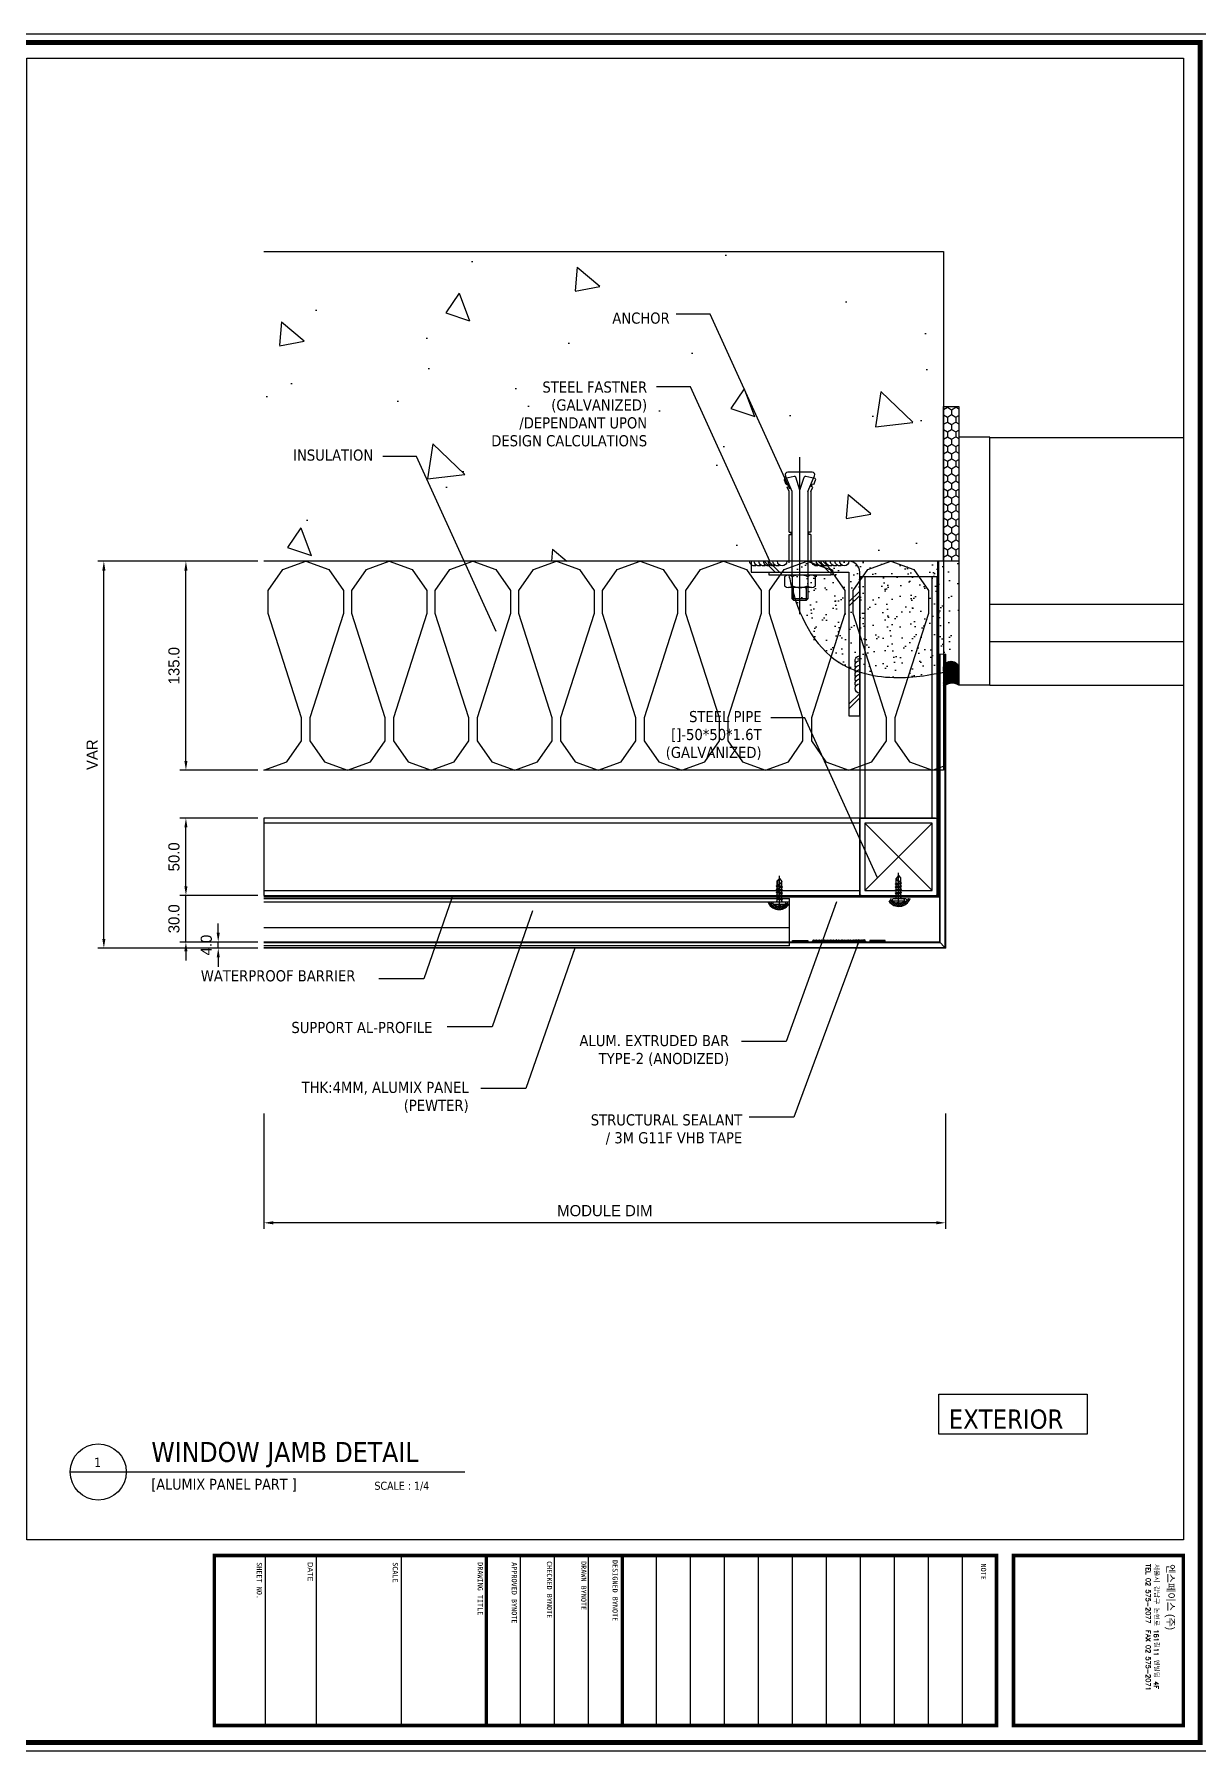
# Model space of a CAD drawing. Header units: millimetres. Extents: x 7297 to 60227, y -7497 to 19324.
# Drawn here: x 16033 to 16785, y 2468 to 3577 of the extents above; entities that cross this region are included whole.
import ezdxf

# ---------------------------------------------------------------- set-up
doc = ezdxf.new("R2010")
doc.units = ezdxf.units.MM
doc.linetypes.add('HIDDEN', pattern=[0.375, 0.25, -0.125])
for name, color, linetype in [('NS_AL_MOLD', 7, 'Continuous'), ('NS_BRACKET_NUTS', 1, 'Continuous'), ('NS_CAULKING', 8, 'Continuous'), ('NS_COL_CYAN', 4, 'Continuous'), ('NS_COL_L-GREY', 8, 'Continuous'), ('NS_COL_RED', 1, 'Continuous'), ('NS_COL_WHITE', 7, 'Continuous'), ('NS_CON', 8, 'Continuous'), ('NS_CON_LINE', 2, 'Continuous'), ('NS_DIM', 1, 'Continuous'), ('NS_FORM', 7, 'Continuous'), ('NS_FRAME', 253, 'Continuous'), ('NS_GASKET_3M', 150, 'Continuous'), ('NS_INSUL', 8, 'Continuous'), ('NS_PIPE_FRAME', 2, 'Continuous'), ('NS_RIVET_SCREW', 1, 'Continuous'), ('NS_TEXT', 2, 'Continuous'), ('NS_WATERPROOF', 150, 'Continuous'), ('NS_WELD', 1, 'Continuous')]:
    doc.layers.add(name, color=color, linetype=linetype)
doc.layers.add('NS_AL_PANEL', color=32, linetype='Continuous', lineweight=9)
doc.styles.add('Expo M', font='Expo M.ttf')
doc.styles.add('HGTXT', font='romans.shx', dxfattribs={"bigfont": 'whgtxt.shx'})
doc.dimstyles.new('DS2', dxfattribs={"dimscale": 2, "dimtxt": 1.8, "dimasz": 1.5, "dimexe": 1, "dimexo": 1, "dimgap": 0.5, "dimtad": 1, "dimtoh": 1, "dimdec": 1, "dimzin": 1, "dimdsep": 46, "dimtxsty": 'Expo M', "dimcen": 2, "dimadec": 1, "dimazin": 0, "dimtfac": 1, "dimtdec": 4, "dimtix": 1, "dimtmove": 1, "dimatfit": 3, "dimfxl": 1, "dimtolj": 1, "dimtzin": 1, "dimarcsym": 0})
doc.dimstyles.new('N-SPACE', dxfattribs={"dimscale": 4, "dimtxt": 1.8, "dimasz": 1.5, "dimexe": 1, "dimexo": 1, "dimgap": 1, "dimtad": 1, "dimtoh": 1, "dimdec": 1, "dimzin": 1, "dimdsep": 46, "dimtxsty": 'Expo M', "dimcen": 2, "dimclrd": 1, "dimclre": 1, "dimclrt": 2, "dimadec": 1, "dimazin": 0, "dimtfac": 1, "dimtdec": 1, "dimtix": 1, "dimtmove": 1, "dimatfit": 3, "dimfxl": 1, "dimtolj": 1, "dimtzin": 1, "dimarcsym": 0})

# ---------------------------------------------------------------- blocks, each defined once
blk = doc.blocks.new('FRAME')
blk.add_lwpolyline([(159676, 94666.8), (159696, 94666.8), (159696, 94506.8), (159676, 94506.8), (159676, 94666.8)])
blk = doc.blocks.new('n-mid-bar')
blk.add_line((889.3, 1849.8), (885.3, 1849.8))
blk = doc.blocks.new('A$C0843732F')
for centre, start in [((0, -3), 90), ((0, -6), 150), ((0, -9), 150), ((0, -12), 150), ((0, -15), 150), ((0, -18), 150), ((0, -21), 150)]:
    blk.add_arc(centre, 3, start, 270)
blk = doc.blocks.new('set anchor')
for p, q in [((0, -27.2), (0, 74.1)), ((-8.9, 56.5), (-10.1, 59.4)), ((-3.7, 61.8), (-9.5, 60.5)), ((-5, 52), (-9.4, 62.2)), ((-8.9, 56.5), (-8, 56.8)), ((-7.3, 55.2), (-8, 56.8)), ((7.9, 64.5), (-7.9, 64.5)), ((0, 52.8), (-2.7, 61.3)), ((0, 52.8), (2.7, 61.3)), ((9.5, 60.5), (3.7, 61.8)), ((5, 52), (9.4, 62.2)), ((7.3, 55.2), (8, 56.8)), ((8.9, 56.5), (8, 56.8)), ((8.9, 56.5), (10.1, 59.4)), ((-8.2, 54.8), (-7.3, 55.2)), ((-7.1, 52), (-8.2, 54.8)), ((-7.1, 25.8), (-7.1, 52)), ((-5, -2), (-5, 52)), ((5, 52), (5, -2)), ((7.1, 52), (8.2, 54.8)), ((7.1, 52), (7.1, 25.8)), ((8.2, 54.8), (7.3, 55.2)), ((-7.1, 25.8), (-5.8, 25.8)), ((-7.1, 6), (-7.1, 24.2)), ((-7.1, 24.2), (-5.8, 24.2)), ((-5.8, 24.2), (-5.8, 25.8)), ((7.1, 25.8), (5.8, 25.8)), ((5.8, 24.2), (5.8, 25.8)), ((7.1, 24.2), (5.8, 24.2)), ((7.1, 24.2), (7.1, 6)), ((-20, 0), (20, 0)), ((-20, -2), (-20, 0)), ((20, 0), (20, -2)), ((20, -2), (-20, -2)), ((7.5, -2), (-7.5, -2)), ((7.5, -2), (-7.5, -2)), ((7.5, -10), (-7.5, -10)), ((-5, -3), (-5, -9)), ((-5, -17.4), (-5, -10)), ((-4.2, -18.2), (-4.2, -10)), ((4.2, -18.2), (4.2, -10)), ((5, -3), (5, -9)), ((5, -10), (5, -17.4)), ((5, -17.4), (-5, -17.4)), ((-4.2, -18.2), (-5, -17.4)), ((-4.2, -18.2), (4.2, -18.2)), ((5, -17.4), (4.2, -18.2))]:
    blk.add_line(p, q)
blk.add_lwpolyline([(5, -3, 0.202073), (-5, -3, 0.404145), (-10, -3), (-10, -9, 0.404145), (-5, -9, 0.202073), (5, -9, 0.404145), (10, -9), (10, -3, 0.404145)], format="xyb", close=True)
for centre, radius, start, end in [((-9.3, 59.7), 0.833, 102.5288, 201.8014), ((-7.9, 62.8), 1.67, 90, 203.4287), ((-3.5, 61), 0.833, 17.6501, 102.5288), ((3.5, 61), 0.833, 77.4712, 162.3499), ((7.9, 62.8), 1.67, 336.5713, 90), ((9.3, 59.7), 0.833, 338.1986, 77.4712)]:
    blk.add_arc(centre, radius, start, end)
blk = doc.blocks.new('피스')
for p, q in [((-4, 1.5), (-4, 1)), ((-4, 1.5), (4, 1.5)), ((-3, 0), (3, 0)), ((-0.5, 3), (-0.4, 2.3)), ((-0.4, 2.3), (0.4, 2.3)), ((0, 5), (0, -16.8)), ((0.5, 3), (0.4, 2.3)), ((4, 1.5), (4, 1)), ((2, -1.5), (-2, -2)), ((-1.5, -1.5), (-2, -2)), ((-2, -2), (-1.5, -2.5)), ((-1.5, -3.5), (-2, -4)), ((2, -3.5), (-2, -4)), ((-2, -4), (-1.5, -4.5)), ((-1.5, -5.5), (-2, -6)), ((2, -5.5), (-2, -6)), ((-2, -6), (-1.5, -6.5)), ((-1.5, -7.5), (-2, -8)), ((2, -7.5), (-2, -8)), ((-2, -8), (-1.5, -8.5)), ((-1.5, -9.5), (-2, -10)), ((2, -9.5), (-2, -10)), ((-2, -10), (-1.5, -10.5)), ((-1.5, -0.5), (-1.5, -1.5)), ((1.5, -1), (-1.5, -1.5)), ((1.5, -2), (-1.5, -2.5)), ((-1.5, -2.5), (-1.5, -3.5)), ((1.5, -3), (-1.5, -3.5)), ((1.5, -4), (-1.5, -4.5)), ((-1.5, -4.5), (-1.5, -5.5)), ((1.5, -5), (-1.5, -5.5)), ((1.5, -6), (-1.5, -6.5)), ((-1.5, -6.5), (-1.5, -7.5)), ((1.5, -7), (-1.5, -7.5)), ((1.5, -8), (-1.5, -8.5)), ((-1.5, -8.5), (-1.5, -9.5)), ((1.5, -9), (-1.5, -9.5)), ((1.5, -10), (-1.5, -10.5)), ((-1.5, -10.5), (-1.5, -13.5)), ((1.5, -0.5), (1.5, -1)), ((1.5, -1), (2, -1.5)), ((2, -1.5), (1.5, -2)), ((1.5, -2), (1.5, -3)), ((1.5, -3), (2, -3.5)), ((2, -3.5), (1.5, -4)), ((1.5, -4), (1.5, -5)), ((1.5, -5), (2, -5.5)), ((2, -5.5), (1.5, -6)), ((1.5, -6), (1.5, -7)), ((1.5, -7), (2, -7.5)), ((2, -7.5), (1.5, -8)), ((1.5, -8), (1.5, -9)), ((1.5, -9), (2, -9.5)), ((2, -9.5), (1.5, -10)), ((1.5, -10), (1.5, -13)), ((0, -15), (-1.5, -13.5)), ((-1.3, -13.5), (-1.3, -12)), ((0, -15), (-1.3, -13.5)), ((0, -15), (1.5, -13)), ((1.5, -13), (0.6, -11.5))]:
    blk.add_line(p, q)
for centre, radius, start, end in [((0, -3.1), 6.08, 94.7146, 131.1121), ((-3, 1), 1, 180, 270), ((-2, -0.5), 0.5, 0, 90), ((0, -3.1), 6.08, 48.8879, 85.2854), ((2, -0.5), 0.5, 90, 180), ((3, 1), 1, 270, 0), ((-0.3, -12), 1, 30.0863, 180)]:
    blk.add_arc(centre, radius, start, end)
blk = doc.blocks.new('N-SCREW')
blk.add_blockref('피스', (17.3, -1))
blk = doc.blocks.new('*D822')
at = {"layer": 'NS_DIM', "color": 1, "lineweight": -2, "transparency": 16777216}
for p, q in [((16181.6, 2879.9), (16181.6, 2805.2)), ((16622.1, 2879.9), (16622.1, 2805.2)), ((16616.1, 2809.2), (16187.6, 2809.2))]:
    blk.add_line(p, q, dxfattribs=at)
at = {"layer": 'NS_DIM', "color": 1, "transparency": 16777216}
for points in [[(16187.6, 2810.2), (16187.6, 2808.2), (16181.6, 2809.2)], [(16616.1, 2810.2), (16616.1, 2808.2), (16622.1, 2809.2)]]:
    blk.add_solid(points, dxfattribs=at)
at = {"layer": 'NS_DIM', "color": 2, "transparency": 16777216, "insert": (16401.9, 2817), "char_height": 7.2, "attachment_point": 5, "style": 'Expo M'}
blk.add_mtext('\\A1;MODULE DIM', dxfattribs=at)
blk = doc.blocks.new('AL-TEMPLATE')
at = {"color": 8}
for p, q in [((2716.82, 1392.97), (2800.02, 1392.97)), ((2716.82, 1376.33), (2800.02, 1376.33)), ((2716.82, 1359.69), (2800.02, 1359.69)), ((2716.82, 1343.05), (2800.02, 1343.05)), ((2716.82, 1326.41), (2800.02, 1326.41)), ((2716.82, 1309.77), (2800.02, 1309.77)), ((2716.82, 1293.13), (2800.02, 1293.13)), ((2716.82, 1276.49), (2800.02, 1276.49)), ((2716.82, 1259.85), (2800.02, 1259.85)), ((2716.82, 1243.21), (2800.02, 1243.21)), ((2716.82, 1209.93), (2800.02, 1209.93)), ((2716.82, 1193.29), (2800.02, 1193.29)), ((2716.82, 1176.65), (2800.02, 1176.65)), ((2716.82, 1118.41), (2800.02, 1118.41)), ((2716.82, 1076.81), (2800.02, 1076.81)), ((2716.82, 1051.85), (2800.02, 1051.85))]:
    blk.add_line(p, q, dxfattribs=at)
at = {"color": 7, "ltscale": 2}
blk.add_lwpolyline([(1972.34, 1515.25), (1972.34, 921.25), (2812.34, 921.25), (2812.34, 1515.25)], close=True, dxfattribs=at)
at = {"color": 8}
for points, const_width in [([(1976.34, 1509.45), (2808.34, 1509.45), (2808.34, 927.05), (1976.34, 927.05)], 2.5), ([(2716.82, 1501.32), (2800.02, 1501.32), (2800.02, 1418.12), (2716.82, 1418.12)], 1.66), ([(2716.82, 1409.8), (2800.02, 1409.8), (2800.02, 1026.89), (2716.82, 1026.89)], 1.66)]:
    blk.add_lwpolyline(points, close=True, dxfattribs=dict(at, const_width=const_width))
at = {"color": 9}
blk.add_lwpolyline([(1984.07, 1501.32), (2709.08, 1501.32), (2709.08, 935.18), (1984.07, 935.18)], close=True, dxfattribs=at)
at = {"color": 8, "const_width": 1.66}
for points in [[(2716.82, 1226.57), (2800.02, 1226.57)], [(2716.82, 1160.01), (2800.02, 1160.01)]]:
    blk.add_lwpolyline(points, dxfattribs=at)
at = {"color": 146, "true_color": 0x105689, "insert": (2721.06, 1496.93), "char_height": 3.6698, "attachment_point": 1, "style": 'HGTXT'}
blk.add_mtext('{\\fExpo M|b0|i0|c129|p18;엔스페이스 (주)}', dxfattribs=at)
at = {"insert": (2720.94, 1489.17), "char_height": 2.3487, "attachment_point": 1, "style": 'HGTXT'}
blk.add_mtext('서울시 강남구 논현로 161길11 엔빌딩 4F\\PTEL 02 575-2077  FAX 02 575-2071', dxfattribs=at)
at = {"color": 8, "attachment_point": 1}
for s, insert, char_height, width in [('NOTE', (2720.76, 1404.73), 2.556, 438.9676), ('DESIGNED BYNOTE', (2719.01, 1224.39), 2.5559, 438.9676), ('DRAWN BYNOTE', (2719.56, 1209.04), 2.5559, 438.9676), ('CHECKED BYNOTE', (2719.56, 1192.25), 2.5559, 438.9676), ('APPROVED BYNOTE', (2720.1, 1175.04), 2.5559, 438.9676), ('DRAWING TITLE', (2720.1, 1158.4), 2.5559, 438.9675), ('SCALE', (2720.1, 1116.8), 2.556, 438.9675), ('{\\fﾱﾼﾸﾲ|b0|i0|c129|p49;DATE}', (2720.1, 1075.2), 2.5559, 438.9675), ('SHEET NO.', (2720.1, 1050.24), 2.556, 438.9675)]:
    blk.add_mtext(s, dxfattribs=dict(at, insert=insert, char_height=char_height, width=width))
blk = doc.blocks.new('*D807')
at = {"layer": 'NS_DIM', "color": 1, "lineweight": -2, "transparency": 16777216}
for p, q in [((16177.6, 3236.6), (16127.2, 3236.6)), ((16131.2, 3107.6), (16131.2, 3230.6)), ((16177.6, 3101.6), (16127.2, 3101.6))]:
    blk.add_line(p, q, dxfattribs=at)
at = {"layer": 'NS_DIM', "color": 1, "transparency": 16777216}
for points in [[(16130.2, 3230.6), (16132.2, 3230.6), (16131.2, 3236.6)], [(16130.2, 3107.6), (16132.2, 3107.6), (16131.2, 3101.6)]]:
    blk.add_solid(points, dxfattribs=at)
at = {"layer": 'NS_DIM', "color": 2, "transparency": 16777216, "insert": (16123.5, 3169.1), "char_height": 7.2, "attachment_point": 5, "rotation": 90, "style": 'Expo M'}
blk.add_mtext('\\A1;135.0', dxfattribs=at)
blk = doc.blocks.new('*D806')
at = {"layer": 'NS_DIM', "color": 1, "lineweight": -2, "transparency": 16777216}
for p, q in [((16177.6, 3070.6), (16127.2, 3070.6)), ((16131.2, 3026.6), (16131.2, 3064.6)), ((16177.6, 3020.6), (16127.2, 3020.6))]:
    blk.add_line(p, q, dxfattribs=at)
at = {"layer": 'NS_DIM', "color": 1, "transparency": 16777216}
for points in [[(16130.2, 3064.6), (16132.2, 3064.6), (16131.2, 3070.6)], [(16130.2, 3026.6), (16132.2, 3026.6), (16131.2, 3020.6)]]:
    blk.add_solid(points, dxfattribs=at)
at = {"layer": 'NS_DIM', "color": 2, "transparency": 16777216, "insert": (16123.5, 3045.6), "char_height": 7.2, "attachment_point": 5, "rotation": 90, "style": 'Expo M'}
blk.add_mtext('\\A1;50.0', dxfattribs=at)
blk = doc.blocks.new('*D805')
at = {"layer": 'NS_DIM', "color": 1, "lineweight": -2, "transparency": 16777216}
for p, q in [((16131.2, 3026.6), (16131.2, 3032.6)), ((16177.6, 3020.6), (16127.2, 3020.6)), ((16131.2, 2990.6), (16131.2, 3020.6)), ((16177.6, 2990.6), (16127.2, 2990.6)), ((16131.2, 2984.6), (16131.2, 2978.6))]:
    blk.add_line(p, q, dxfattribs=at)
at = {"layer": 'NS_DIM', "color": 1, "transparency": 16777216}
for points in [[(16130.2, 3026.6), (16132.2, 3026.6), (16131.2, 3020.6)], [(16130.2, 2984.6), (16132.2, 2984.6), (16131.2, 2990.6)]]:
    blk.add_solid(points, dxfattribs=at)
at = {"layer": 'NS_DIM', "color": 2, "transparency": 16777216, "insert": (16123.5, 3005.6), "char_height": 7.2, "attachment_point": 5, "rotation": 90, "style": 'Expo M'}
blk.add_mtext('\\A1;30.0', dxfattribs=at)
blk = doc.blocks.new('*D804')
at = {"layer": 'NS_DIM', "color": 1, "lineweight": -2, "transparency": 16777216}
for p, q in [((16152.1, 2996.6), (16152.1, 3002.6)), ((16177.6, 2990.6), (16148.1, 2990.6)), ((16177.6, 2986.6), (16148.1, 2986.6)), ((16152.1, 2986.6), (16152.1, 2990.6)), ((16152.1, 2980.6), (16152.1, 2974.6))]:
    blk.add_line(p, q, dxfattribs=at)
at = {"layer": 'NS_DIM', "color": 1, "transparency": 16777216}
for points in [[(16151.1, 2996.6), (16153.1, 2996.6), (16152.1, 2990.6)], [(16151.1, 2980.6), (16153.1, 2980.6), (16152.1, 2986.6)]]:
    blk.add_solid(points, dxfattribs=at)
at = {"layer": 'NS_DIM', "color": 2, "transparency": 16777216, "insert": (16144.4, 2988.6), "char_height": 7.2, "attachment_point": 5, "rotation": 90, "style": 'Expo M'}
blk.add_mtext('\\A1;4.0', dxfattribs=at)
blk = doc.blocks.new('*D803')
at = {"layer": 'NS_DIM', "color": 1, "lineweight": -2, "transparency": 16777216}
for p, q in [((16177.6, 3236.6), (16074.2, 3236.6)), ((16078.2, 2992.6), (16078.2, 3230.6)), ((16177.6, 2986.6), (16074.2, 2986.6))]:
    blk.add_line(p, q, dxfattribs=at)
at = {"layer": 'NS_DIM', "color": 1, "transparency": 16777216}
for points in [[(16077.2, 3230.6), (16079.2, 3230.6), (16078.2, 3236.6)], [(16077.2, 2992.6), (16079.2, 2992.6), (16078.2, 2986.6)]]:
    blk.add_solid(points, dxfattribs=at)
at = {"layer": 'NS_DIM', "color": 2, "transparency": 16777216, "insert": (16070.6, 3111.6), "char_height": 7.2, "attachment_point": 5, "rotation": 90, "style": 'Expo M'}
blk.add_mtext('\\A1;VAR', dxfattribs=at)
blk = doc.blocks.new('*U98')
for p, q in [((1, 50), (0, 50)), ((0, 49), (0, 50)), ((0, 49), (0, 1)), ((49, 50), (1, 50)), ((3.2, 3.2), (46.8, 46.8)), ((46.8, 3.2), (3.2, 46.8)), ((49, 50), (50, 50)), ((50, 49), (50, 50)), ((50, 1), (50, 49)), ((0, 1), (0, 0)), ((1, 0), (0, 0)), ((50, 1), (50, 0)), ((1, 0), (49, 0)), ((49, 0), (50, 0))]:
    blk.add_line(p, q)
blk.add_lwpolyline([(3.2, 46.8), (3.2, 3.2), (46.8, 3.2), (46.8, 46.8)], close=True)
for centre, start, end in [((1, 49), 90, 180), ((49, 49), 0, 90), ((1, 1), 180, 270), ((49, 1), 270, 0)]:
    blk.add_arc(centre, 1, start, end)
blk = doc.blocks.new('*U184')
blk.add_lwpolyline([(0, 0), (50, 0), (50, 156), (0, 156)], close=True)
at = {"linetype": 'HIDDEN'}
blk.add_lwpolyline([(3.2, 0), (46.8, 0), (46.8, 156), (3.2, 156)], close=True, dxfattribs=at)
blk = doc.blocks.new('*U185')
blk.add_lwpolyline([(0, 0), (50, 0), (50, 385), (0, 385)], close=True)
at = {"linetype": 'HIDDEN'}
blk.add_lwpolyline([(3.2, 0), (46.8, 0), (46.8, 385), (3.2, 385)], close=True, dxfattribs=at)

msp = doc.modelspace()

# ---------------------------------------------------------------- hatches: boundary and pattern name
at = {"layer": 'NS_CAULKING'}
h = msp.add_hatch(dxfattribs=at)
h.set_pattern_fill('HONEY', color=256, scale=0.149999, angle=-180, style=0)
h.set_pattern_definition([(180, (-588718.71283, -909095.0152), (-0.71437227822, -0.41244302533), [0.4762481855, -0.95249637096]), (300, (-588718.71283, -909095.0152), (0.71437227666, -0.41244302803), [0.4762481855, -0.95249637096]), (240, (-588718.71283, -909095.0152), (-1.56e-09, -0.82488605336), [-0.95249637096, 0.4762481855])])
edge = h.paths.add_edge_path()
edge.add_arc((16625.65, 3166.96), 5, 180, 540, ccw=False)
h = msp.add_hatch(dxfattribs=at)
h.set_pattern_fill('ANSI37', color=256, scale=0.149999, angle=-90, style=0)
h.set_pattern_definition([(315, (928869.32924, -551639.6342), (0.33675832148, 0.33675832148), []), (45, (928869.32924, -551639.6342), (-0.33675832148, 0.33675832148), [])])
edge = h.paths.add_edge_path()
edge.add_line((16620.65, 3164.11), (16620.65, 3166.97))
edge.add_arc((16625.65, 3166.96), 5, 179.95167, 360)
edge.add_line((16630.65, 3166.96), (16630.65, 3156.61))
edge.add_arc((16626.49, 3150.28), 7.57, 56.64362, 140.41793)
edge.add_line((16620.65, 3155.11), (16620.65, 3164.11))
at = {"layer": 'NS_COL_RED'}
h = msp.add_hatch(dxfattribs=at)
h.set_pattern_fill('ANSI37', color=256, scale=0.3, style=0, pattern_type=2)
h.set_pattern_definition([(45, (-742294.8266, -86006.9889), (-0.6735192091, 0.6735192091), []), (135, (-742294.8266, -86006.9889), (-0.6735192091, -0.6735192091), [])])
h.paths.add_polyline_path([(16520.83, 3014.94), (16519.58, 3016.61), (16519.32, 3016.61), (16519.32, 3015.98), (16519.32, 3015.95), (16519.32, 3015.93), (16519.32, 3015.9), (16519.31, 3015.87), (16519.31, 3015.84), (16519.31, 3015.81), (16519.31, 3015.78), (16519.3, 3015.75), (16519.3, 3015.72), (16519.29, 3015.68), (16519.28, 3015.65), (16519.28, 3015.62), (16519.27, 3015.59), (16519.26, 3015.56), (16519.25, 3015.53), (16519.24, 3015.5), (16519.23, 3015.47), (16519.22, 3015.44), (16519.21, 3015.41), (16519.19, 3015.38), (16519.18, 3015.35), (16519.16, 3015.32), (16519.15, 3015.29), (16519.13, 3015.27), (16519.11, 3015.24), (16519.1, 3015.21), (16519.08, 3015.18), (16519.06, 3015.15), (16519.04, 3015.13), (16519.02, 3015.1), (16519, 3015.07), (16518.98, 3015.05), (16518.95, 3015.02), (16518.93, 3015), (16518.91, 3014.98), (16518.88, 3014.95), (16518.86, 3014.93), (16518.83, 3014.91), (16518.81, 3014.89), (16518.78, 3014.87), (16518.76, 3014.85), (16518.73, 3014.83), (16518.7, 3014.81), (16518.68, 3014.79), (16518.65, 3014.78), (16518.62, 3014.76), (16518.59, 3014.74), (16518.56, 3014.73), (16518.53, 3014.72), (16518.5, 3014.7), (16518.48, 3014.69), (16518.45, 3014.68), (16518.42, 3014.67), (16518.39, 3014.66), (16518.36, 3014.65), (16518.33, 3014.64), (16518.3, 3014.63), (16518.27, 3014.62), (16518.24, 3014.62), (16518.21, 3014.61), (16518.18, 3014.6), (16518.15, 3014.6), (16518.12, 3014.59), (16518.09, 3014.59), (16517.68, 3014.48), (16517.26, 3014.38), (16517.04, 3014.34), (16516.83, 3014.3), (16516.61, 3014.26), (16516.4, 3014.23), (16516.18, 3014.2), (16515.96, 3014.17), (16515.75, 3014.15), (16515.53, 3014.14), (16515.31, 3014.12), (16515.09, 3014.11), (16514.87, 3014.11), (16514.65, 3014.11), (16514.43, 3014.11), (16514.21, 3014.11), (16513.99, 3014.12), (16513.77, 3014.14), (16513.55, 3014.15), (16513.34, 3014.17), (16513.12, 3014.2), (16512.9, 3014.23), (16512.69, 3014.26), (16512.47, 3014.3), (16512.26, 3014.34), (16512.04, 3014.38), (16511.62, 3014.48), (16511.2, 3014.59), (16511.18, 3014.59), (16511.15, 3014.6), (16511.12, 3014.6), (16511.09, 3014.61), (16511.06, 3014.61), (16511.03, 3014.62), (16511.01, 3014.63), (16510.98, 3014.64), (16510.95, 3014.64), (16510.92, 3014.65), (16510.89, 3014.66), (16510.86, 3014.67), (16510.83, 3014.68), (16510.81, 3014.7), (16510.78, 3014.71), (16510.75, 3014.72), (16510.72, 3014.74), (16510.69, 3014.75), (16510.67, 3014.77), (16510.64, 3014.78), (16510.61, 3014.8), (16510.59, 3014.82), (16510.56, 3014.83), (16510.53, 3014.85), (16510.51, 3014.87), (16510.48, 3014.89), (16510.46, 3014.91), (16510.43, 3014.93), (16510.41, 3014.96), (16510.39, 3014.98), (16510.37, 3015), (16510.34, 3015.03), (16510.32, 3015.05), (16510.3, 3015.07), (16510.28, 3015.1), (16510.26, 3015.12), (16510.24, 3015.15), (16510.22, 3015.18), (16510.21, 3015.2), (16510.19, 3015.23), (16510.17, 3015.26), (16510.16, 3015.28), (16510.14, 3015.31), (16510.13, 3015.34), (16510.11, 3015.37), (16510.1, 3015.4), (16510.09, 3015.43), (16510.08, 3015.45), (16510.06, 3015.48), (16510.05, 3015.51), (16510.05, 3015.54), (16510.04, 3015.57), (16510.03, 3015.6), (16510.02, 3015.63), (16510.01, 3015.66), (16510.01, 3015.69), (16510, 3015.72), (16510, 3015.75), (16509.99, 3015.78), (16509.99, 3015.8), (16509.99, 3015.83), (16509.99, 3015.86), (16509.98, 3015.89), (16509.98, 3015.92), (16509.98, 3016.61), (16507.14, 3016.61), (16507.23, 3016.38), (16507.33, 3016.14), (16507.44, 3015.91), (16507.56, 3015.68), (16507.69, 3015.45), (16507.83, 3015.23), (16507.97, 3015.01), (16508.12, 3014.79), (16508.28, 3014.58), (16508.45, 3014.37), (16508.63, 3014.17), (16508.81, 3013.97), (16509, 3013.78), (16509.2, 3013.59), (16509.41, 3013.42), (16509.62, 3013.25), (16509.83, 3013.08), (16510.05, 3012.93), (16510.28, 3012.78), (16510.51, 3012.64), (16510.75, 3012.51), (16510.99, 3012.39), (16511.23, 3012.27), (16511.47, 3012.17), (16511.72, 3012.07), (16511.97, 3011.98), (16512.22, 3011.91), (16512.47, 3011.84), (16512.72, 3011.78), (16512.98, 3011.72), (16513.23, 3011.68), (16513.48, 3011.65), (16513.73, 3011.62), (16513.98, 3011.6), (16514.24, 3011.59), (16514.5, 3011.59), (16514.76, 3011.6), (16515.02, 3011.61), (16515.28, 3011.64), (16515.55, 3011.67), (16515.81, 3011.71), (16516.07, 3011.77), (16516.34, 3011.83), (16516.6, 3011.9), (16516.85, 3011.98), (16517.11, 3012.07), (16517.36, 3012.17), (16517.61, 3012.27), (16517.86, 3012.39), (16518.1, 3012.51), (16518.33, 3012.64), (16518.56, 3012.78), (16518.79, 3012.93), (16519.01, 3013.09), (16519.22, 3013.25), (16519.43, 3013.41), (16519.63, 3013.59), (16519.82, 3013.77), (16520.01, 3013.95), (16520.19, 3014.14), (16520.36, 3014.34), (16520.52, 3014.54), (16520.68, 3014.74)], flags=0)
h = msp.add_hatch(dxfattribs=at)
h.set_pattern_fill('ANSI37', color=256, scale=0.3, angle=90, style=0, pattern_type=2)
h.set_pattern_definition([(135, (105631.7481, -747617.5915), (-0.6735192091, -0.6735192091), []), (225, (105631.7481, -747617.5915), (0.6735192091, -0.6735192091), [])])
h.paths.add_polyline_path([(16585.47, 3016.94), (16586.72, 3018.61), (16586.98, 3018.61), (16586.98, 3017.98), (16586.98, 3017.95), (16586.98, 3017.93), (16586.98, 3017.9), (16586.98, 3017.87), (16586.99, 3017.84), (16586.99, 3017.81), (16586.99, 3017.78), (16587, 3017.75), (16587, 3017.72), (16587.01, 3017.68), (16587.01, 3017.65), (16587.02, 3017.62), (16587.03, 3017.59), (16587.04, 3017.56), (16587.05, 3017.53), (16587.06, 3017.5), (16587.07, 3017.47), (16587.08, 3017.44), (16587.09, 3017.41), (16587.11, 3017.38), (16587.12, 3017.35), (16587.14, 3017.32), (16587.15, 3017.29), (16587.17, 3017.27), (16587.18, 3017.24), (16587.2, 3017.21), (16587.22, 3017.18), (16587.24, 3017.15), (16587.26, 3017.13), (16587.28, 3017.1), (16587.3, 3017.07), (16587.32, 3017.05), (16587.34, 3017.02), (16587.37, 3017), (16587.39, 3016.98), (16587.41, 3016.95), (16587.44, 3016.93), (16587.46, 3016.91), (16587.49, 3016.89), (16587.52, 3016.87), (16587.54, 3016.85), (16587.57, 3016.83), (16587.6, 3016.81), (16587.62, 3016.79), (16587.65, 3016.78), (16587.68, 3016.76), (16587.71, 3016.74), (16587.74, 3016.73), (16587.76, 3016.72), (16587.79, 3016.7), (16587.82, 3016.69), (16587.85, 3016.68), (16587.88, 3016.67), (16587.91, 3016.66), (16587.94, 3016.65), (16587.97, 3016.64), (16588, 3016.63), (16588.03, 3016.62), (16588.06, 3016.62), (16588.09, 3016.61), (16588.12, 3016.6), (16588.15, 3016.6), (16588.18, 3016.59), (16588.2, 3016.59), (16588.62, 3016.48), (16589.04, 3016.38), (16589.26, 3016.34), (16589.47, 3016.3), (16589.69, 3016.26), (16589.9, 3016.23), (16590.12, 3016.2), (16590.34, 3016.17), (16590.55, 3016.15), (16590.77, 3016.14), (16590.99, 3016.12), (16591.21, 3016.11), (16591.43, 3016.11), (16591.65, 3016.11), (16591.87, 3016.11), (16592.09, 3016.11), (16592.31, 3016.12), (16592.53, 3016.14), (16592.75, 3016.15), (16592.96, 3016.17), (16593.18, 3016.2), (16593.4, 3016.23), (16593.61, 3016.26), (16593.83, 3016.3), (16594.04, 3016.34), (16594.26, 3016.38), (16594.68, 3016.48), (16595.09, 3016.59), (16595.12, 3016.59), (16595.15, 3016.6), (16595.18, 3016.6), (16595.21, 3016.61), (16595.24, 3016.61), (16595.26, 3016.62), (16595.29, 3016.63), (16595.32, 3016.64), (16595.35, 3016.64), (16595.38, 3016.65), (16595.41, 3016.66), (16595.44, 3016.67), (16595.47, 3016.68), (16595.49, 3016.7), (16595.52, 3016.71), (16595.55, 3016.72), (16595.58, 3016.74), (16595.6, 3016.75), (16595.63, 3016.77), (16595.66, 3016.78), (16595.69, 3016.8), (16595.71, 3016.82), (16595.74, 3016.83), (16595.76, 3016.85), (16595.79, 3016.87), (16595.82, 3016.89), (16595.84, 3016.91), (16595.86, 3016.93), (16595.89, 3016.96), (16595.91, 3016.98), (16595.93, 3017), (16595.96, 3017.03), (16595.98, 3017.05), (16596, 3017.07), (16596.02, 3017.1), (16596.04, 3017.12), (16596.06, 3017.15), (16596.08, 3017.18), (16596.09, 3017.2), (16596.11, 3017.23), (16596.13, 3017.26), (16596.14, 3017.28), (16596.16, 3017.31), (16596.17, 3017.34), (16596.19, 3017.37), (16596.2, 3017.4), (16596.21, 3017.43), (16596.22, 3017.45), (16596.23, 3017.48), (16596.24, 3017.51), (16596.25, 3017.54), (16596.26, 3017.57), (16596.27, 3017.6), (16596.28, 3017.63), (16596.28, 3017.66), (16596.29, 3017.69), (16596.3, 3017.72), (16596.3, 3017.75), (16596.31, 3017.78), (16596.31, 3017.8), (16596.31, 3017.83), (16596.31, 3017.86), (16596.32, 3017.89), (16596.32, 3017.92), (16596.32, 3018.61), (16599.16, 3018.61), (16599.07, 3018.38), (16598.97, 3018.14), (16598.86, 3017.91), (16598.74, 3017.68), (16598.61, 3017.45), (16598.47, 3017.23), (16598.33, 3017.01), (16598.18, 3016.79), (16598.01, 3016.58), (16597.85, 3016.37), (16597.67, 3016.17), (16597.49, 3015.97), (16597.3, 3015.78), (16597.1, 3015.59), (16596.89, 3015.42), (16596.68, 3015.25), (16596.47, 3015.08), (16596.24, 3014.93), (16596.02, 3014.78), (16595.79, 3014.64), (16595.55, 3014.51), (16595.31, 3014.39), (16595.07, 3014.27), (16594.82, 3014.17), (16594.58, 3014.07), (16594.33, 3013.98), (16594.08, 3013.91), (16593.83, 3013.84), (16593.57, 3013.78), (16593.32, 3013.72), (16593.07, 3013.68), (16592.82, 3013.65), (16592.57, 3013.62), (16592.31, 3013.6), (16592.06, 3013.59), (16591.8, 3013.59), (16591.54, 3013.6), (16591.28, 3013.61), (16591.01, 3013.64), (16590.75, 3013.67), (16590.49, 3013.71), (16590.23, 3013.77), (16589.96, 3013.83), (16589.7, 3013.9), (16589.45, 3013.98), (16589.19, 3014.07), (16588.94, 3014.17), (16588.69, 3014.27), (16588.44, 3014.39), (16588.2, 3014.51), (16587.97, 3014.64), (16587.73, 3014.78), (16587.51, 3014.93), (16587.29, 3015.09), (16587.07, 3015.25), (16586.87, 3015.41), (16586.67, 3015.59), (16586.47, 3015.77), (16586.29, 3015.95), (16586.11, 3016.14), (16585.94, 3016.34), (16585.78, 3016.54), (16585.62, 3016.74)], flags=0)
at = {"layer": 'NS_CON'}
h = msp.add_hatch(dxfattribs=at)
h.set_pattern_fill('AR-CONC', color=256, angle=-90)
h.set_pattern_definition([(320, (28504.2, -113714.6), (-15.93909, -182.18467), [19.05, -209.55]), (265, (28504.2, -113714.6), (191.05685, 35.24342), [15.24, -167.64058]), (10.45144, (28502.87, -113729.78), (175.11775, -146.94125), [16.19, -178.09024]), (316.1842, (28555, -113714.6), (-42.04233, -271.07904), [28.575, -314.325]), (6.63556, (28551.5, -113737.2), (247.4261, -237.40413), [24.285, -267.1356]), (261.18415, (28555, -113714.6), (247.4261, -237.40413), [22.85997, -251.4597]), (291, (28542.3, -113740), (-102.2652, -151.6144), [19.05, -209.55]), (236, (28542.3, -113740), (184.18797, -61.80203), [15.24, -167.64]), (341.45144, (28533.77, -113752.63), (81.92277, -213.41642), [16.19, -178.08994]), (307.5, (28504.2, -113714.6), (84.55504, -3.088603), [0, -165.608, 0, -170.18, 0, -168.275]), (277.5, (28504.2, -113714.6), (100.180575, -66.81966), [0, -97.028, 0, -161.798, 0, -64.135]), (237.5, (28504.2, -113657.96), (-5.728744, -135.590595), [0, -63.5, 0, -198.12, 0, -262.89]), (227.5, (28504.2, -113632.56), (25.42649, -148.12918), [0, -82.55, 0, -131.572, 0, -186.69])])
h.paths.add_polyline_path([(16620.65, 3236.61), (16620.65, 3436.61), (16181.65, 3436.61), (16181.65, 3236.61)])
at = {"layer": 'NS_GASKET_3M'}
h = msp.add_hatch(dxfattribs=at)
h.set_pattern_fill('HONEY,_O', color=256, scale=0.999996, angle=-90)
h.set_pattern_definition([(270, (934817.6576, -640410.2048), (2.749620169, -4.762481855), [3.174987903, -6.349975806]), (30, (934817.6576, -640410.2048), (2.749620187, 4.7624818444), [3.174987903, -6.349975806]), (330, (934817.6576, -640410.2048), (5.499240356, -1.04e-08), [-6.349975806, 3.174987903])])
h.paths.add_polyline_path([(16620.65, 3336.61), (16630.65, 3336.61), (16630.65, 3236.61), (16620.65, 3236.61)])
h = msp.add_hatch(dxfattribs=at)
h.set_pattern_fill('JIS_WOOD', color=256, angle=90, style=0, pattern_type=2)
h.set_pattern_definition([(135, (22673.765, 9321.3949), (-0.5, -0.5), [])])
h.paths.add_polyline_path([(16523.15, 2991.61), (16533.15, 2991.61), (16533.15, 2990.61), (16523.15, 2990.61)], flags=0)
h = msp.add_hatch(dxfattribs=at)
h.set_pattern_fill('ANSI31', color=256, angle=90)
h.set_pattern_definition([(135, (19139.83075, 2547.0111), (-0.0883883476, -0.0883883476), [])])
h.paths.add_polyline_path([(16536.15, 2991.61), (16536.65, 2992.11), (16537.15, 2991.61), (16537.65, 2992.11), (16538.15, 2991.61), (16538.65, 2992.11), (16539.15, 2991.61), (16539.65, 2992.11), (16540.15, 2991.61), (16540.65, 2992.11), (16541.15, 2991.61), (16541.65, 2992.11), (16542.15, 2991.61), (16542.65, 2992.11), (16543.15, 2991.61), (16543.65, 2992.11), (16544.15, 2991.61), (16544.65, 2992.11), (16545.15, 2991.61), (16545.65, 2992.11), (16546.15, 2991.61), (16546.65, 2992.11), (16547.15, 2991.61), (16547.65, 2992.11), (16548.15, 2991.61), (16548.65, 2992.11), (16549.15, 2991.61), (16549.65, 2992.11), (16550.15, 2991.61), (16550.65, 2992.11), (16551.15, 2991.61), (16551.65, 2992.11), (16552.15, 2991.61), (16552.65, 2992.11), (16553.15, 2991.61), (16553.65, 2992.11), (16554.15, 2991.61), (16554.65, 2992.11), (16555.15, 2991.61), (16555.65, 2992.11), (16556.15, 2991.61), (16556.65, 2992.11), (16557.15, 2991.61), (16557.65, 2992.11), (16558.15, 2991.61), (16558.65, 2992.11), (16559.15, 2991.61), (16559.65, 2992.11), (16560.15, 2991.61), (16560.65, 2992.11), (16561.15, 2991.61), (16561.65, 2992.11), (16562.15, 2991.61), (16562.65, 2992.11), (16563.15, 2991.61), (16563.65, 2992.11), (16564.15, 2991.61), (16564.65, 2992.11), (16565.15, 2991.61), (16565.65, 2992.11), (16566.15, 2991.61), (16566.65, 2992.11), (16567.15, 2991.61), (16567.65, 2992.11), (16568.15, 2991.61), (16568.65, 2992.11), (16569.15, 2991.61), (16569.65, 2992.11), (16570.15, 2991.61, 0.4142136), (16571.15, 2990.61), (16535.15, 2990.61, 0.4142136)])
at = {"layer": 'NS_GASKET_3M', "extrusion": (0, 0, -1)}
h = msp.add_hatch(dxfattribs=at)
h.set_pattern_fill('JIS_WOOD', color=256, angle=-90, style=0, pattern_type=2)
h.set_pattern_definition([(315, (-22673.765, -4170.2843), (0.5, 0.5), [])])
h.paths.add_polyline_path([(-16583.15, 2991.61), (-16573.15, 2991.61), (-16573.15, 2990.61), (-16583.15, 2990.61)], flags=0)
at = {"layer": 'NS_INSUL'}
h = msp.add_hatch(dxfattribs=at)
h.set_pattern_fill('AR-SAND', color=256, scale=0.25, angle=-90)
h.set_pattern_definition([(307.5, (19173.315, 23379.535), (12.235331, 0.400008), [0, -9.652, 0, -10.795, 0, -10.31875]), (277.5, (19173.315, 23379.535), (17.920628, -11.238082), [0, -5.207, 0, -8.6995, 0, -3.33375]), (237.5, (19173.315, 23387.345), (0.0359296, -19.774809), [0, -3.175, 0, -11.43, 0, -14.9225]), (227.5, (19173.315, 23387.345), (5.573233, -19.088911), [0, -1.5875, 0, -7.493, 0, -8.5725])])
edge = h.paths.add_edge_path()
edge.add_line((16522.17, 3221.6), (16520.94, 3236.61))
edge.add_line((16520.94, 3236.61), (16630.65, 3236.61))
edge.add_line((16630.65, 3236.61), (16630.65, 3209.96))
edge.add_line((16630.65, 3209.96), (16630.65, 3166.96))
edge.add_line((16630.65, 3166.96), (16607.84, 3162.64))
edge.add_spline(control_points=[(16607.84, 3162.64), (16594.05, 3161.48), (16563.74, 3161.98), (16539.92, 3178.65), (16526.89, 3200.29), (16522.17, 3221.6)], knot_values=[0, 0, 0, 0, 10.5337084, 77.5802526, 130.3865718, 130.3865718, 130.3865718, 130.3865718], degree=3, periodic=0)

# ---------------------------------------------------------------- linework, layer by layer
at = {"layer": 'NS_AL_PANEL'}
for p, q in [((16618.15, 2990.61), (16618.15, 3176.61)), ((16622.15, 3176.61), (16618.15, 3176.61)), ((16618.65, 2990.11), (16618.65, 3176.61)), ((16621.65, 2987.11), (16621.65, 3176.61)), ((16622.15, 2986.61), (16622.15, 3176.61)), ((16618.15, 2990.61), (16621.65, 2987.11))]:
    msp.add_line(p, q, dxfattribs=at)
for points in [[(16618.15, 2990.61), (16181.65, 2990.61)], [(16618.65, 2990.11), (16181.65, 2990.11)], [(16621.65, 2987.11), (16181.65, 2987.11)], [(16622.15, 2986.61), (16181.65, 2986.61)]]:
    msp.add_lwpolyline(points, dxfattribs=at)
at = {"layer": 'NS_BRACKET_NUTS'}
msp.add_lwpolyline([(16559.65, 3136.61), (16566.65, 3136.61), (16566.65, 3229.61, 0.4142136), (16559.65, 3236.61), (16496.4, 3236.61), (16496.4, 3229.61), (16559.65, 3229.61)], format="xyb", close=True, dxfattribs=at)
at = {"layer": 'NS_COL_L-GREY'}
for p, q in [((16181.65, 3018.61), (16521.15, 3018.61)), ((16181.65, 3016.61), (16521.15, 3016.61)), ((16521.15, 2988.11), (16521.15, 3018.61)), ((16181.65, 2999.95), (16521.15, 2999.95)), ((16521.15, 2988.11), (16181.65, 2988.11))]:
    msp.add_line(p, q, dxfattribs=at)
for points in [[(16650.65, 3316.61), (16775.8, 3316.61)], [(16775.8, 3208.61), (16650.65, 3208.61)], [(16775.8, 3184.61), (16650.65, 3184.61)], [(16650.65, 3156.61), (16775.8, 3156.61)]]:
    msp.add_lwpolyline(points, dxfattribs=at)
at = {"layer": 'NS_COL_RED', "ltscale": 8}
for p, q in [((16511.9, 3229.61), (16504.9, 3236.61)), ((16514.73, 3229.61), (16507.73, 3236.61)), ((16546.85, 3229.61), (16539.85, 3236.61)), ((16549.68, 3229.61), (16542.68, 3236.61)), ((16559.65, 3210.33), (16566.65, 3217.33)), ((16559.65, 3207.5), (16566.65, 3214.5)), ((16559.65, 3144.16), (16566.65, 3151.16)), ((16559.65, 3141.33), (16566.65, 3148.33))]:
    msp.add_line(p, q, dxfattribs=at)
at = {"layer": 'NS_COL_RED'}
msp.add_circle((16625.65, 3166.96, 0), 5, dxfattribs=at)
for centre, radius, start, end in [((16626.49, 3150.28), 7.57, 56.64362, 140.41793), ((16514.42, 3019.38), 7.79, 200.84266, 325.28379), ((16591.88, 3021.38), 7.79, 214.71621, 339.15734)]:
    msp.add_arc(centre, radius, start, end, dxfattribs=at)
at = {"layer": 'NS_COL_WHITE'}
msp.add_line((16056.39, 2648.24), (16311.53, 2648.24), dxfattribs=at)
msp.add_circle((16074.53, 2648.24), 18.14, dxfattribs=at)
at = {"layer": 'NS_CON_LINE'}
msp.add_lwpolyline([(16181.65, 3436.61), (16620.65, 3436.61), (16620.65, 3236.61), (16181.65, 3236.61)], dxfattribs=at)
at = {"layer": 'NS_GASKET_3M'}
for points in [[(16620.65, 3336.61), (16630.65, 3336.61), (16630.65, 3236.61), (16620.65, 3236.61)], [(16523.15, 2991.61), (16533.15, 2991.61), (16533.15, 2990.61), (16523.15, 2990.61)], [(16583.15, 2991.61), (16573.15, 2991.61), (16573.15, 2990.61), (16583.15, 2990.61)]]:
    msp.add_lwpolyline(points, close=True, dxfattribs=at)
at = {"layer": 'NS_INSUL'}
for p, q in [((16620.65, 3236.61), (16620.65, 3101.61)), ((16620.65, 3101.61), (16181.65, 3101.61))]:
    msp.add_line(p, q, dxfattribs=at)
msp.add_lwpolyline([(16181.65, 3101.61), (16196.5, 3107.01), (16205.95, 3120.51), (16205.95, 3135.36), (16184.35, 3202.86), (16184.35, 3217.71), (16193.8, 3231.21), (16208.65, 3236.61), (16223.5, 3231.21), (16232.95, 3217.71), (16232.95, 3202.86), (16211.35, 3135.36), (16211.35, 3120.51), (16220.8, 3107.01), (16235.65, 3101.61), (16250.5, 3107.01), (16259.95, 3120.51), (16259.95, 3135.36), (16238.35, 3202.86), (16238.35, 3217.71), (16247.8, 3231.21), (16262.65, 3236.61), (16277.5, 3231.21), (16286.95, 3217.71), (16286.95, 3202.86), (16265.35, 3135.36), (16265.35, 3120.51), (16274.8, 3107.01), (16289.65, 3101.61), (16304.5, 3107.01), (16313.95, 3120.51), (16313.95, 3135.36), (16292.35, 3202.86), (16292.35, 3217.71), (16301.8, 3231.21), (16316.65, 3236.61), (16331.5, 3231.21), (16340.95, 3217.71), (16340.95, 3202.86), (16319.35, 3135.36), (16319.35, 3120.51), (16328.8, 3107.01), (16343.65, 3101.61), (16358.5, 3107.01), (16367.95, 3120.51), (16367.95, 3135.36), (16346.35, 3202.86), (16346.35, 3217.71), (16355.8, 3231.21), (16370.65, 3236.61), (16385.5, 3231.21), (16394.95, 3217.71), (16394.95, 3202.86), (16373.35, 3135.36), (16373.35, 3120.51), (16382.8, 3107.01), (16397.65, 3101.61), (16412.5, 3107.01), (16421.95, 3120.51), (16421.95, 3135.36), (16400.35, 3202.86), (16400.35, 3217.71), (16409.8, 3231.21), (16424.65, 3236.61), (16439.5, 3231.21), (16448.95, 3217.71), (16448.95, 3202.86), (16427.35, 3135.36), (16427.35, 3120.51), (16436.8, 3107.01), (16451.65, 3101.61), (16466.5, 3107.01), (16475.95, 3120.51), (16475.95, 3135.36), (16454.35, 3202.86), (16454.35, 3217.71), (16463.8, 3231.21), (16478.65, 3236.61), (16493.5, 3231.21), (16502.95, 3217.71), (16502.95, 3202.86), (16481.35, 3135.36), (16481.35, 3120.51), (16490.8, 3107.01), (16505.65, 3101.61), (16520.5, 3107.01), (16529.95, 3120.51), (16529.95, 3135.36), (16508.35, 3202.86), (16508.35, 3217.71), (16517.8, 3231.21), (16532.65, 3236.61), (16547.5, 3231.21), (16556.95, 3217.71), (16556.95, 3202.86), (16535.35, 3135.36), (16535.35, 3120.51), (16544.8, 3107.01), (16559.65, 3101.61), (16574.5, 3107.01), (16583.95, 3120.51), (16583.95, 3135.36), (16562.35, 3202.86), (16562.35, 3217.71), (16571.8, 3231.21), (16586.65, 3236.61), (16601.5, 3231.21), (16610.95, 3217.71), (16610.95, 3202.86), (16589.35, 3135.36), (16589.35, 3120.51), (16598.8, 3107.01), (16613.65, 3101.61), (16620.65, 3104.16)], dxfattribs=at)
msp.add_open_spline([(16520.88, 3227.59, 0), (16521.2, 3225.96, 0), (16525.8, 3203.97, 0), (16543.71, 3167.43, 0), (16593.11, 3158.87, 0), (16618.56, 3164.36, 0), (16630.65, 3166.96, 0)], degree=3, knots=[39.6088991, 39.6088991, 39.6088991, 39.6088991, 44.5030513, 105.348119, 146.4827278, 183.6758406, 183.6758406, 183.6758406, 183.6758406], dxfattribs=at)
at = {"layer": 'NS_TEXT'}
msp.add_lwpolyline([(16617.81, 2698.56), (16713.56, 2698.56), (16713.56, 2672.57), (16617.81, 2672.57)], close=True, dxfattribs=at)
at = {"layer": 'NS_WATERPROOF', "ltscale": 3}
for p, q in [((16617.15, 3019.61), (16617.15, 3236.11)), ((16617.65, 3019.61), (16617.65, 3236.11)), ((16617.65, 3020.11), (16181.65, 3020.11)), ((16617.65, 3019.61), (16181.65, 3019.61))]:
    msp.add_line(p, q, dxfattribs=at)

# ---------------------------------------------------------------- block references
at = {"layer": 'NS_AL_MOLD', "xscale": -1}
msp.add_blockref('n-mid-bar', (17481.44, 1168.83), dxfattribs=at)
at = {"layer": 'NS_BRACKET_NUTS'}
msp.add_blockref('set anchor', (16528.02, 3229.61), dxfattribs=at)
at = {"layer": 'NS_COL_CYAN', "xscale": -1, "rotation": 180}
msp.add_blockref('FRAME', (-143045.38, 97823.44), dxfattribs=at)
at = {"layer": 'NS_FORM', "xscale": 1.32, "yscale": 1.32, "zscale": 1.32, "rotation": 270}
msp.add_blockref('AL-TEMPLATE', (14794.06, 6180.47), dxfattribs=at)
at = {"layer": 'NS_FRAME'}
msp.add_blockref('*U184', (16566.65, 3070.61), dxfattribs=at)
at = {"layer": 'NS_FRAME', "rotation": 90}
msp.add_blockref('*U185', (16566.65, 3020.61), dxfattribs=at)
at = {"layer": 'NS_PIPE_FRAME'}
msp.add_blockref('*U98', (16566.65, 3020.61), dxfattribs=at)
at = {"layer": 'NS_RIVET_SCREW', "xscale": -1, "rotation": 180}
msp.add_blockref('N-SCREW', (16497.4, 3015.58), dxfattribs=at)
at = {"layer": 'NS_RIVET_SCREW', "rotation": 180}
msp.add_blockref('N-SCREW', (16608.9, 3017.58), dxfattribs=at)
at = {"layer": 'NS_WELD', "extrusion": (0, 0, -1), "zscale": -1}
for p, rotation in [((-16519.49, 3236.61), 90.00000000000001), ((-16559.65, 3236.61), 90.00000000000001), ((-16566.65, 3151.43), 180)]:
    msp.add_blockref('A$C0843732F', p, dxfattribs=dict(at, rotation=rotation))

# ---------------------------------------------------------------- texts
at = {"layer": 'NS_TEXT', "line_spacing_factor": 0.963855}
for s, insert, char_height, width, attachment_point in [('\\pxqr;{\\fTahoma|b0|i0|c129|p34;ANCHOR}', (16342.03, 3389.93), 7.2, 101.7894, 7), ('\\pxqr;{\\fTahoma|b0|i0|c0|p34;STEEL \\fTahoma|b0|i0|c129|p34;FASTNER\\fTahoma|b0|i0|c0|p34;\\P(GALVANIZED)\\fTahoma|b0|i0|c129|p34;\\P/DEPENDANT UPON DESIGN CALCULATIONS}', (16429.23, 3352.73), 7.2, 115.6898, 3), ('\\pxqr;{\\fTahoma|b0|i0|c0|p34;INSULATION}', (16133.72, 3308.78), 7.2, 118.4981, 1), ('\\pxqr;{\\fTahoma|b0|i0|c0|p34;STEEL PIPE\\P[]-\\fTahoma|b0|i0|c129|p34;5\\fTahoma|b0|i0|c0|p34;0*\\fTahoma|b0|i0|c129|p34;5\\fTahoma|b0|i0|c0|p34;0*\\fTahoma|b0|i0|c129|p34;1\\fTahoma|b0|i0|c0|p34;.\\fTahoma|b0|i0|c129|p34;6\\fTahoma|b0|i0|c0|p34;T\\P(GALVANIZED)}', (16503.2, 3139.84), 7.2, 109.4191, 3), ('\\fTahoma;WATERPROOF BARRIER', (16140.85, 2972.37), 7.2, 112.4594, 1), ('\\pxql;{\\fTahoma|b0|i0|c129|p34;SUPPORT AL-PROFILE}', (16199.37, 2939), 7.2, 118.4981, 1), ('\\pxqr;{\\fTahoma|b0|i0|c0|p34;ALUM. EXTRUDED BAR\\fTahoma|b0|i0|c129|p34;\\PTYPE-2 \\fTahoma|b0|i0|c0|p34;(\\fTahoma|b0|i0|c129|p34;ANODIZED\\fTahoma|b0|i0|c0|p34;)}', (16482.19, 2930.52), 7.2, 115.355, 3), ('\\pxqr;{\\fTahoma|b0|i0|c0|p34;T\\fTahoma|b0|i0|c129|p34;HK:4MM,\\fTahoma|b0|i0|c0|p34; \\fTahoma|b0|i0|c129|p34;ALUMIX\\fTahoma|b0|i0|c0|p34; PANEL\\P(PEWTER)}', (16313.94, 2900.29), 7.2, 136.0889, 3), ('\\pxqr;{\\fTahoma|b0|i0|c0|p34;STRUCTURAL SEALANT\\P/ 3M G11F VHB TAPE}', (16490.66, 2859.61), 7.2, 109.3471, 9), ('\\fTahoma;EXTERIOR', (16624.14, 2675.9), 12.48, 90.2586, 7), ('{\\fTahoma|b0|i0|c129|p34;WINDOW JAMB\\fTahoma|b0|i0|c0|p34; DETAIL}', (16108.88, 2651.12), 12.96, 193.7311, 7), ('\\fTahoma;1', (16071.92, 2651.42), 6, 8.9419, 7), ('\\fTahoma;[ALUMIX PANEL PART ]', (16108.88, 2635.54), 7, 105.1355, 7), ('\\fTahoma;SCALE : 1/4', (16253.04, 2636.08), 5.184, 42.074, 7)]:
    msp.add_mtext(s, dxfattribs=dict(at, insert=insert, char_height=char_height, width=width, attachment_point=attachment_point))

# ---------------------------------------------------------------- dimensions: what is measured, and where the dimension line sits
at = {"layer": 'NS_DIM'}
dim = msp.add_linear_dim(base=(16078.16, 3236.61), p1=(16181.65, 2986.61), p2=(16181.65, 3236.61), angle=90, text='VAR', dimstyle='N-SPACE', dxfattribs=at)
dim.commit()
dim.dimension.update_dxf_attribs({"geometry": '*D803', "text_midpoint": (16070.56, 3111.61)})
for base, p1, p2, picture, middle in [((16131.23, 3236.61), (16181.65, 3101.61), (16181.65, 3236.61), '*D807', (16123.45, 3169.11)), ((16131.23, 3070.61), (16181.65, 3020.61), (16181.65, 3070.61), '*D806', (16123.45, 3045.61)), ((16131.23, 3020.61), (16181.65, 2990.61), (16181.65, 3020.61), '*D805', (16123.45, 3005.61)), ((16152.14, 2990.61), (16181.65, 2986.61), (16181.65, 2990.61), '*D804', (16144.36, 2988.61))]:
    dim = msp.add_linear_dim(base=base, p1=p1, p2=p2, angle=90, dimstyle='N-SPACE', dxfattribs=at)
    dim.commit()
    dim.dimension.update_dxf_attribs({"geometry": picture, "text_midpoint": middle})
dim = msp.add_linear_dim(base=(16181.65, 2809.22), p1=(16622.15, 2883.85), p2=(16181.65, 2883.85), text='MODULE DIM', dimstyle='N-SPACE', dxfattribs=at)
dim.commit()
dim.dimension.update_dxf_attribs({"geometry": '*D822', "text_midpoint": (16401.9, 2817)})

# ---------------------------------------------------------------- leaders
for points in [[(16521.36, 3283.17), (16469.87, 3396.24), (16448.07, 3396.24)], [(16508.68, 3236.28), (16457.19, 3349.34), (16435.38, 3349.34)], [(16331.68, 3191.09), (16280.19, 3304.15), (16258.38, 3304.15)], [(16578.08, 3032.04), (16531.05, 3135.32), (16509.24, 3135.32)], [(16303.3, 3019.61), (16284.86, 2966.85), (16255.87, 2966.85)], [(16551.65, 3016.61), (16519.17, 2926.31), (16490.18, 2926.31)], [(16355.25, 3010.82), (16329.02, 2935.75), (16300.03, 2935.75)], [(16382.45, 2986.61), (16350.77, 2895.96), (16321.78, 2895.96)], [(16566.15, 2991.61), (16524.07, 2877.36), (16495.08, 2877.36)]]:
    msp.add_leader(points, dimstyle='DS2', override={"dimgap": 0.5, "dimtad": 0}, dxfattribs=at)

doc.saveas('drawing.dxf')
